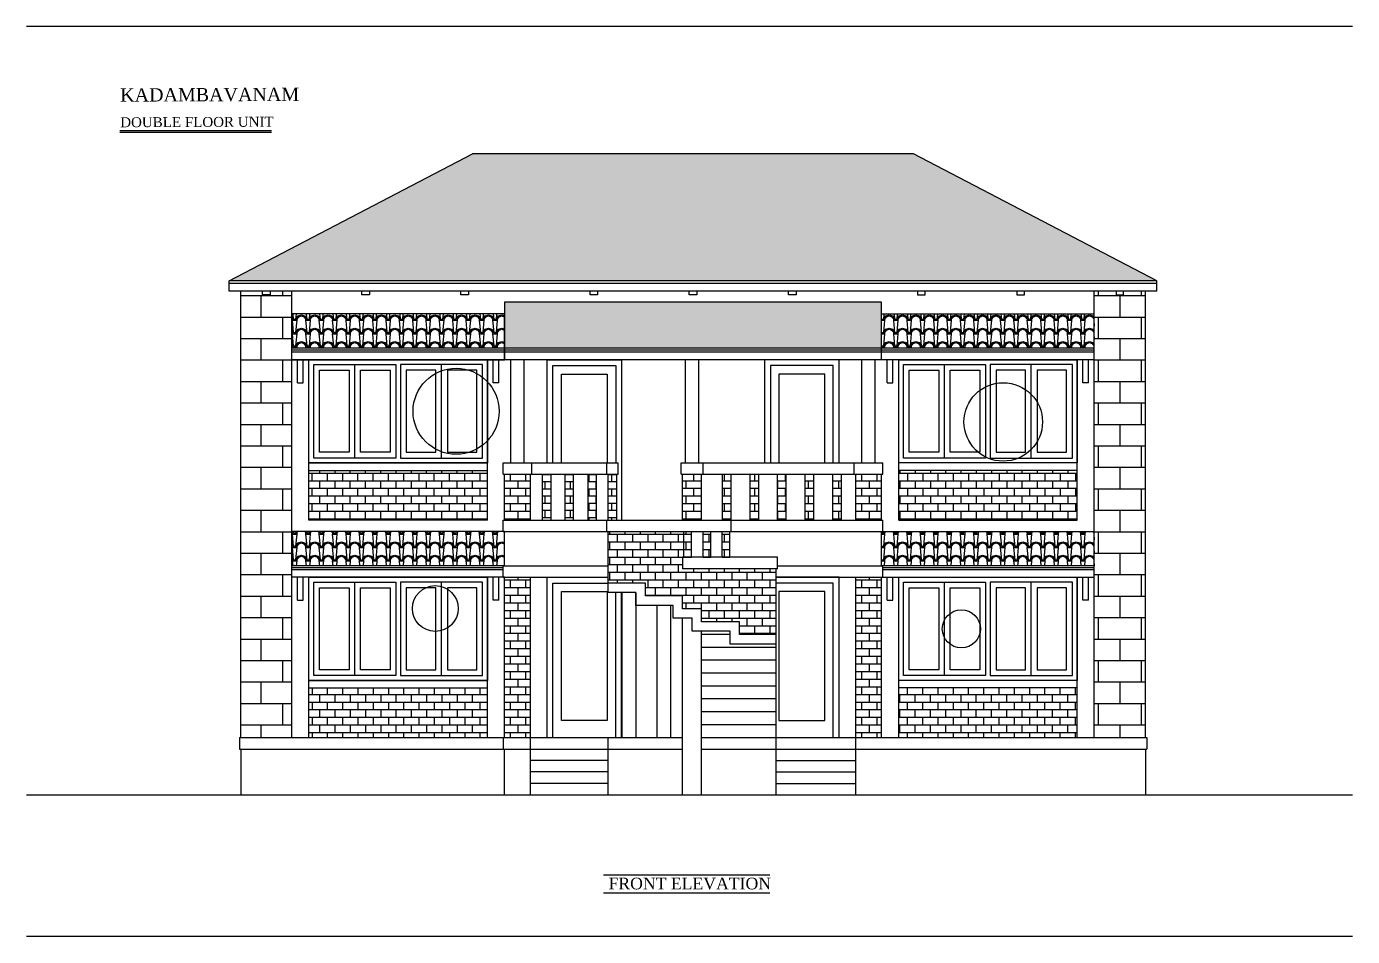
# Model space of a CAD drawing. Extents: x -2842 to -33, y 60 to 555.
# Drawn here: x -2842 to -2147, y 69 to 546 of the extents above; entities that cross this region are included whole.
import ezdxf

# ---------------------------------------------------------------- set-up
doc = ezdxf.new("R2010")
doc.units = 0
doc.header["$LTSCALE"] = 20
doc.header["$MEASUREMENT"] = 0
doc.layers.get('0').update_dxf_attribs({"linetype": 'CONTINUOUS'})
for name, color, linetype in [('border', 230, 'CONTINUOUS'), ('DOOR', 1, 'CONTINUOUS'), ('Stone', 8, 'CONTINUOUS'), ('text', 2, 'CONTINUOUS'), ('TEXTS', 2, 'CONTINUOUS'), ('tile', 22, 'CONTINUOUS'), ('wall', 13, 'CONTINUOUS'), ('WINDOW', 4, 'CONTINUOUS'), ('WOOD', 7, 'CONTINUOUS')]:
    doc.layers.add(name, color=color, linetype=linetype)
doc.layers.add('correct', color=230, linetype='CONTINUOUS', plot=False)
doc.styles.add('STYLE1', font='times_1.ttf')
pattern_1 = [(0, (-839.894, 0), (0, 4), []), (90, (-839.894, 0), (-8, 5e-16), [4, -4]), (90, (-835.894, 0), (-8, 5e-16), [-4, 4])]
pattern_2 = [(0, (-839.894, 0), (0, 11.25), []), (90, (-839.894, 0), (-22.5, 1e-15), [11.25, -11.25]), (90, (-828.644, 0), (-22.5, 1e-15), [-11.25, 11.25])]
pattern_3 = [(274.9697, (-833.45416, 7), (-6.99993915, 84.00000736), [6.464304, -155.143247]), (180, (-832.894, 0.56), (-7, -7), [0.56, -6.44]), (0, (-839.894, 0), (7, 7), [1.96, -5.04]), (90, (-837.934, 0), (-7, 7), [0.7, -6.3]), (270, (-833.454, 0.7), (7, -7), [0.7, -6.3]), (0, (-833.454, 0), (7, 7), [0.56, -6.44]), (0, (-839.894, 0.56), (7, 7), [1.4, -5.6]), (85.0303, (-838.49416, 0.56), (6.99993915, 84.00000736), [6.464304, -155.143247]), (52.6961, (-838.49416, 0.91), (-90.99990123, -119.00007519), [1.848056, -182.95725]), (18.4349, (-837.3742, 2.38), (14.000003, 6.9999888), [1.770874, -20.365065]), (341.5651, (-835.6942, 2.94), (-14.000003, 6.9999888), [1.770874, -20.365065]), (307.3039, (-834.01416, 2.38), (90.99990123, -119.00007519), [1.848056, -182.95725]), (20.2249, (-837.02416, 1.89), (-76.99998085, -28.00005835), [1.417395, -140.321804]), (339.7751, (-835.69416, 2.38), (76.99998085, -28.00005835), [1.417395, -140.321804]), (307.4054, (-834.36416, 1.89), (70.00006967, -90.999947255), [1.498063, -148.308475]), (52.5946, (-837.93416, 0.7), (-70.00006967, -90.999947255), [1.498063, -148.308475])]

# ---------------------------------------------------------------- blocks, each defined once
blk = doc.blocks.new('A$C11477B86')
at = {"layer": 'WINDOW'}
for p, q in [((-24, -49), (-24, 0)), ((21.5, -49), (21.5, 0))]:
    blk.add_line(p, q, dxfattribs=at)
for points in [[(-48, 2.5), (45.5, 2.5), (45.5, -51.5), (-48, -51.5)], [(-2.5, 0), (-2.5, -49), (-45.5, -49), (-45.5, 0)], [(0, 0), (0, -49), (43, -49), (43, 0)], [(-27, -3), (-27, -46), (-42.5, -46), (-42.5, -3)], [(-5.5, -3), (-5.5, -46), (-21, -46), (-21, -3)], [(3, -3), (3, -46), (18.5, -46), (18.5, -3)], [(24.5, -3), (24.5, -46), (40, -46), (40, -3)]]:
    blk.add_lwpolyline(points, close=True, dxfattribs=at)
blk = doc.blocks.new('*U58')
blk.add_blockref('A$C11477B86', (1.25, -2.5))

msp = doc.modelspace()

# ---------------------------------------------------------------- hatches: boundary and pattern name
at = {"layer": 'Stone', "lineweight": -2}
h = msp.add_hatch(dxfattribs=at)
h.set_pattern_fill('BRICK', color=8, scale=45, style=0)
h.set_pattern_definition(pattern_2)
h.paths.add_polyline_path([(-2702.65, 407.363), (-2714.025, 407.363), (-2714.025, 405.395), (-2718.025, 405.395), (-2718.025, 407.363), (-2729.4, 407.363), (-2729.4, 173.363), (-2702.65, 173.363)])
h = msp.add_hatch(dxfattribs=at)
h.set_pattern_fill('BRICK', color=8, scale=45, style=0)
h.set_pattern_definition(pattern_2)
h.paths.add_polyline_path([(-2282.15, 173.363), (-2255.4, 173.363), (-2255.4, 407.363), (-2266.775, 407.363), (-2266.775, 405.395), (-2270.775, 405.395), (-2270.775, 407.363), (-2282.15, 407.363)])
at = {"layer": 'tile', "lineweight": -2}
h = msp.add_hatch(dxfattribs=at)
h.set_pattern_fill('SPANTILE', color=256, scale=7)
h.set_pattern_definition([(274.9697, (6.44, 7), (-6.99993915, 84.00000736), [6.464304, -155.143247]), (180, (7, 0.56), (-7, -7), [0.56, -6.44]), (0, (0, 0), (7, 7), [1.96, -5.04]), (90, (1.96, 0), (-7, 7), [0.7, -6.3]), (270, (6.44, 0.7), (7, -7), [0.7, -6.3]), (0, (6.44, 0), (7, 7), [0.56, -6.44]), (0, (0, 0.56), (7, 7), [1.4, -5.6]), (85.0303, (1.4, 0.56), (6.99993915, 84.00000736), [6.464304, -155.143247]), (52.6961, (1.4, 0.91), (-90.99990123, -119.000075192), [1.848056, -182.95725]), (18.4349, (2.52, 2.38), (14.000003, 6.9999888), [1.770874, -20.365065]), (341.5651, (4.2, 2.94), (-14.000003, 6.9999888), [1.770874, -20.365065]), (307.3039, (5.88, 2.38), (90.99990123, -119.000075192), [1.848056, -182.95725]), (20.2249, (2.87, 1.89), (-76.99998085, -28.00005835), [1.417395, -140.321804]), (339.7751, (4.2, 2.38), (76.99998085, -28.00005835), [1.417395, -140.321804]), (307.4054, (5.53, 1.89), (70.00006967, -90.999947255), [1.498063, -148.308475]), (52.5946, (1.96, 0.7), (-70.00006967, -90.999947255), [1.498063, -148.308475])])
h.paths.add_polyline_path([(-2249.4, 412.672), (-2376.9, 479.363), (-2607.901, 479.363), (-2735.4, 412.672)])
h = msp.add_hatch(dxfattribs=at)
h.set_pattern_fill('SPANTILE', color=256, scale=7, style=0)
h.set_pattern_definition(pattern_3)
h.paths.add_polyline_path([(-2393.65, 377.363), (-2393.65, 401.473), (-2591.15, 401.473), (-2591.15, 377.363)])
h = msp.add_hatch(dxfattribs=at)
h.set_pattern_fill('SPANTILE', color=256, scale=7, style=0)
h.set_pattern_definition(pattern_3)
h.paths.add_polyline_path([(-2591.15, 377.363), (-2591.15, 395.363), (-2702.65, 395.363), (-2702.65, 377.363)])
h = msp.add_hatch(dxfattribs=at)
h.set_pattern_fill('SPANTILE', color=256, scale=7, style=0)
h.set_pattern_definition(pattern_3)
h.paths.add_polyline_path([(-2282.15, 377.363), (-2282.15, 395.363), (-2393.65, 395.363), (-2393.65, 377.363)])
h = msp.add_hatch(dxfattribs=at)
h.set_pattern_fill('BRICK', color=256, scale=16, style=0)
h.paths.add_polyline_path([(-2600.15, 287.363), (-2600.15, 313.363), (-2693.65, 313.363), (-2693.65, 287.363)])
h = msp.add_hatch(dxfattribs=at)
h.set_pattern_fill('BRICK', color=256, scale=16, style=0)
h.set_pattern_definition(pattern_1)
h.paths.add_polyline_path([(-2291.15, 287.363), (-2291.15, 313.363), (-2384.65, 313.363), (-2384.65, 287.363)])
h = msp.add_hatch(dxfattribs=at)
h.set_pattern_fill('BRICK', color=256, scale=16, style=0)
h.paths.add_polyline_path([(-2577.65, 311.363), (-2591.15, 311.363), (-2591.15, 287.363), (-2577.65, 287.363)])
h = msp.add_hatch(dxfattribs=at)
h.set_pattern_fill('BRICK', color=256, scale=15, style=0)
h.set_pattern_definition([(0, (-833.631, 0), (0, 3.75), []), (90, (-833.631, 0), (-7.5, 5e-16), [3.75, -3.75]), (90, (-829.881, 0), (-7.5, 5e-16), [-3.75, 3.75])])
h.paths.add_polyline_path([(-2571.325, 287.363), (-2566.825, 287.363), (-2566.825, 311.363), (-2571.325, 311.363)])
h = msp.add_hatch(dxfattribs=at)
h.set_pattern_fill('BRICK', color=256, scale=15, style=0)
h.set_pattern_definition([(0, (-835.3703, 0), (0, 3.75), []), (90, (-835.37, 0), (-7.5, 5e-16), [3.75, -3.75]), (90, (-831.62, 0), (-7.5, 5e-16), [-3.75, 3.75])])
h.paths.add_polyline_path([(-2559.502, 287.363), (-2555.002, 287.363), (-2555.002, 311.363), (-2559.502, 311.363)])
h = msp.add_hatch(dxfattribs=at)
h.set_pattern_fill('BRICK', color=256, scale=15, style=0)
h.set_pattern_definition([(0, (-836.8494, 0), (0, 3.75), []), (90, (-836.849, 0), (-7.5, 5e-16), [3.75, -3.75]), (90, (-833.099, 0), (-7.5, 5e-16), [-3.75, 3.75])])
h.paths.add_polyline_path([(-2547.418, 287.363), (-2542.918, 287.363), (-2542.918, 311.363), (-2547.418, 311.363)])
h = msp.add_hatch(dxfattribs=at)
h.set_pattern_fill('BRICK', color=256, scale=15, style=0)
h.set_pattern_definition([(0, (-839.894, 0), (0, 3.75), []), (90, (-839.894, 0), (-7.5, 5e-16), [3.75, -3.75]), (90, (-836.144, 0), (-7.5, 5e-16), [-3.75, 3.75])])
h.paths.add_polyline_path([(-2536.9, 287.363), (-2532.4, 287.363), (-2532.4, 311.363), (-2536.9, 311.363)])
h = msp.add_hatch(dxfattribs=at)
h.set_pattern_fill('BRICK', color=256, scale=16, style=0)
h.paths.add_polyline_path([(-2487.9, 311.363), (-2497.9, 311.363), (-2497.9, 287.363), (-2487.9, 287.363)])
h = msp.add_hatch(dxfattribs=at)
h.set_pattern_fill('BRICK', color=256, scale=16, style=0)
h.paths.add_polyline_path([(-2476.944, 287.363), (-2472.444, 287.363), (-2472.444, 311.363), (-2476.944, 311.363)])
h = msp.add_hatch(dxfattribs=at)
h.set_pattern_fill('BRICK', color=256, scale=16, style=0)
h.paths.add_polyline_path([(-2462.506, 287.363), (-2458.006, 287.363), (-2458.006, 311.363), (-2462.506, 311.363)])
h = msp.add_hatch(dxfattribs=at)
h.set_pattern_fill('BRICK', color=256, scale=16, style=0)
h.paths.add_polyline_path([(-2448.069, 287.363), (-2443.569, 287.363), (-2443.569, 311.363), (-2448.069, 311.363)])
h = msp.add_hatch(dxfattribs=at)
h.set_pattern_fill('BRICK', color=256, scale=16, style=0)
h.paths.add_polyline_path([(-2433.631, 287.363), (-2429.131, 287.363), (-2429.131, 311.363), (-2433.631, 311.363)])
h = msp.add_hatch(dxfattribs=at)
h.set_pattern_fill('BRICK', color=256, scale=16, style=0)
h.paths.add_polyline_path([(-2419.194, 287.363), (-2414.694, 287.363), (-2414.694, 311.363), (-2419.194, 311.363)])
h = msp.add_hatch(dxfattribs=at)
h.set_pattern_fill('BRICK', color=256, scale=16, style=0)
h.paths.add_polyline_path([(-2393.65, 311.363), (-2407.15, 311.363), (-2407.15, 287.363), (-2393.65, 287.363)])
h = msp.add_hatch(dxfattribs=at)
h.set_pattern_fill('SPANTILE', color=256, scale=7, style=0)
h.set_pattern_definition(pattern_3)
h.paths.add_polyline_path([(-2591.15, 263.363), (-2591.15, 281.363), (-2591.9, 281.363), (-2702.65, 281.363), (-2702.65, 263.363)])
h = msp.add_hatch(dxfattribs=at)
h.set_pattern_fill('BRICK', color=256, scale=16, style=0)
h.paths.add_polyline_path([(-2536.9, 281.363), (-2536.9, 254.369), (-2517.4, 254.369), (-2517.4, 247.618), (-2497.9, 247.618), (-2497.9, 240.866), (-2487.9, 240.866), (-2487.9, 234.115), (-2468.015, 234.115), (-2468.015, 227.363), (-2448.9, 227.363), (-2448.9, 261.86), (-2497.9, 261.86), (-2497.9, 267.86), (-2497.15, 267.86), (-2497.15, 281.363)])
h = msp.add_hatch(dxfattribs=at)
h.set_pattern_fill('BRICK', color=256, scale=16, style=0)
h.paths.add_polyline_path([(-2497.15, 267.86), (-2493.15, 267.86), (-2493.15, 281.363), (-2497.15, 281.363)])
h = msp.add_hatch(dxfattribs=at)
h.set_pattern_fill('BRICK', color=256, scale=16, style=0)
h.paths.add_polyline_path([(-2487.15, 267.86), (-2483.15, 267.86), (-2483.15, 281.363), (-2487.15, 281.363)])
h = msp.add_hatch(dxfattribs=at)
h.set_pattern_fill('BRICK', color=256, scale=16, style=0)
h.paths.add_polyline_path([(-2477.15, 267.86), (-2473.15, 267.86), (-2473.15, 281.363), (-2477.15, 281.363)])
h = msp.add_hatch(dxfattribs=at)
h.set_pattern_fill('SPANTILE', color=256, scale=7, style=0)
h.set_pattern_definition(pattern_3)
h.paths.add_polyline_path([(-2282.15, 263.363), (-2282.15, 281.363), (-2393.65, 281.363), (-2393.65, 263.363)])
h = msp.add_hatch(dxfattribs=at)
h.set_pattern_fill('BRICK', color=256, scale=16, style=0)
h.paths.add_polyline_path([(-2577.65, 257.363), (-2591.15, 257.363), (-2591.15, 173.363), (-2577.65, 173.363)])
h = msp.add_hatch(dxfattribs=at)
h.set_pattern_fill('BRICK', color=256, scale=16, style=0)
h.paths.add_polyline_path([(-2407.15, 173.363), (-2393.65, 173.363), (-2393.65, 257.363), (-2407.15, 257.363)])
h = msp.add_hatch(dxfattribs=at)
h.set_pattern_fill('BRICK', color=256, scale=16, style=0)
h.set_pattern_definition(pattern_1)
h.paths.add_polyline_path([(-2693.65, 199.363), (-2693.65, 173.363), (-2600.15, 173.363), (-2600.15, 199.363)])
h = msp.add_hatch(dxfattribs=at)
h.set_pattern_fill('BRICK', color=256, scale=16, style=0)
h.paths.add_polyline_path([(-2291.15, 173.363), (-2291.15, 199.363), (-2384.65, 199.363), (-2384.65, 173.363)])

# ---------------------------------------------------------------- linework, layer by layer
at = {"lineweight": -2}
for p, q in [((-2529.647, 249.369), (-2529.647, 173.363)), ((-2522.447, 249.369), (-2522.447, 173.363)), ((-2511.354, 242.618), (-2511.354, 173.363)), ((-2504.154, 242.618), (-2504.154, 173.363)), ((-2473.015, 227.363), (-2487.9, 227.363)), ((-2448.9, 220.613), (-2487.9, 220.613)), ((-2448.9, 213.863), (-2487.9, 213.863)), ((-2448.9, 207.113), (-2487.9, 207.113)), ((-2448.9, 200.363), (-2487.9, 200.363)), ((-2448.9, 193.613), (-2487.9, 193.613)), ((-2448.9, 186.863), (-2487.9, 186.863)), ((-2448.9, 180.113), (-2487.9, 180.113)), ((-2577.65, 143.363), (-2577.65, 173.363)), ((-2577.65, 167.363), (-2536.9, 167.363)), ((-2536.9, 167.363), (-2536.9, 173.363)), ((-2536.9, 143.363), (-2536.9, 167.363)), ((-2448.9, 143.363), (-2448.9, 173.363)), ((-2448.9, 167.363), (-2407.15, 167.363)), ((-2407.15, 143.363), (-2407.15, 173.363)), ((-2536.9, 161.363), (-2577.65, 161.363)), ((-2448.9, 161.363), (-2407.15, 161.363)), ((-2536.9, 155.363), (-2577.65, 155.363)), ((-2448.9, 155.363), (-2407.15, 155.363)), ((-2536.9, 149.363), (-2577.65, 149.363)), ((-2448.9, 149.363), (-2407.15, 149.363))]:
    msp.add_line(p, q, dxfattribs=at)
for points in [[(-2714.025, 407.363), (-2714.025, 405.395), (-2718.025, 405.395), (-2718.025, 407.363)], [(-2662.025, 407.363), (-2662.025, 405.395), (-2666.025, 405.395), (-2666.025, 407.363)], [(-2610.025, 407.363), (-2610.025, 405.395), (-2614.025, 405.395), (-2614.025, 407.363)], [(-2542.4, 407.363), (-2542.4, 405.395), (-2546.4, 405.395), (-2546.4, 407.363)], [(-2490.4, 407.363), (-2490.4, 405.395), (-2494.4, 405.395), (-2494.4, 407.363)], [(-2438.4, 407.363), (-2438.4, 405.395), (-2442.4, 405.395), (-2442.4, 407.363)], [(-2374.775, 407.363), (-2374.775, 405.395), (-2370.775, 405.395), (-2370.775, 407.363)], [(-2322.775, 407.363), (-2322.775, 405.395), (-2318.775, 405.395), (-2318.775, 407.363)], [(-2270.775, 407.363), (-2270.775, 405.395), (-2266.775, 405.395), (-2266.775, 407.363)]]:
    msp.add_lwpolyline(points, dxfattribs=at)
at = {"layer": 'border', "lineweight": -2}
for p, q in [((-2146.866, 546.009), (-2841.666, 546.009)), ((-2146.866, 69.134), (-2841.666, 69.134))]:
    msp.add_line(p, q, dxfattribs=at)
at = {"layer": 'correct', "lineweight": -2}
for centre, radius in [((-2616.567, 344.363), 22.549), ((-2329.871, 338.794), 20.564), ((-2627.484, 241.009), 11.983), ((-2351.817, 230.363), 9.988)]:
    msp.add_circle(centre, radius, dxfattribs=at)
at = {"layer": 'DOOR'}
for p, q in [((-2568.902, 173.363), (-2568.902, 257.363)), ((-2568.902, 257.363), (-2536.9, 257.363)), ((-2565.902, 173.363), (-2565.902, 254.363)), ((-2565.902, 254.363), (-2536.9, 254.363)), ((-2532.902, 173.363), (-2532.902, 249.369)), ((-2529.902, 173.363), (-2529.902, 249.369))]:
    msp.add_line(p, q, dxfattribs=at)
for points in [[(-2568.902, 317.363), (-2568.902, 371.363), (-2529.902, 371.363), (-2529.902, 287.363)], [(-2565.902, 317.363), (-2565.902, 368.363), (-2532.902, 368.363), (-2532.902, 317.363)], [(-2415.899, 317.363), (-2415.899, 371.363), (-2454.899, 371.363), (-2454.899, 317.363)], [(-2418.899, 317.363), (-2418.899, 368.363), (-2451.899, 368.363), (-2451.899, 317.363)], [(-2561.402, 317.363), (-2561.402, 363.863), (-2537.402, 363.863), (-2537.402, 317.363)], [(-2423.399, 317.363), (-2423.399, 363.863), (-2447.399, 363.863), (-2447.399, 317.363)], [(-2415.899, 173.363), (-2415.899, 257.363), (-2448.9, 257.363)], [(-2418.899, 173.363), (-2418.899, 254.363), (-2448.9, 254.363)]]:
    msp.add_lwpolyline(points, dxfattribs=at)
for points in [[(-2561.402, 182.363), (-2561.402, 249.863), (-2537.402, 249.863), (-2537.402, 182.363), (-2561.402, 182.363)], [(-2423.399, 182.363), (-2423.399, 249.863), (-2447.399, 249.863), (-2447.399, 182.363), (-2423.399, 182.363)]]:
    msp.add_lwpolyline(points, close=True, dxfattribs=at)
at = {"layer": 'text'}
for p, q in [((-2452.188, 101.236), (-2539.406, 101.236)), ((-2452.188, 91.887), (-2539.406, 91.887))]:
    msp.add_line(p, q, dxfattribs=at)
at = {"layer": 'TEXTS', "color": 7}
for p, q in [((-2713.26, 491.426), (-2792.81, 491.426)), ((-2713.26, 490.434), (-2792.81, 490.434))]:
    msp.add_line(p, q, dxfattribs=at)
at = {"layer": 'tile'}
for p, q in [((-2249.4, 412.672), (-2735.4, 412.672)), ((-2249.4, 411.363), (-2735.4, 411.363))]:
    msp.add_line(p, q, dxfattribs=at)
at = {"layer": 'tile', "lineweight": -2}
for p, q in [((-2591.15, 377.363), (-2702.65, 377.363)), ((-2591.15, 376.363), (-2702.65, 376.363)), ((-2393.65, 377.363), (-2591.15, 377.363)), ((-2393.65, 376.363), (-2591.15, 376.363)), ((-2282.15, 377.363), (-2393.65, 377.363)), ((-2282.15, 376.363), (-2393.65, 376.363)), ((-2591.15, 263.363), (-2702.65, 263.363)), ((-2591.9, 262.363), (-2702.65, 262.363)), ((-2282.15, 263.363), (-2393.65, 263.363)), ((-2282.15, 262.363), (-2392.9, 262.363))]:
    msp.add_line(p, q, dxfattribs=at)
at = {"layer": 'wall', "lineweight": -2}
for p, q in [((-2735.4, 412.672), (-2607.901, 479.363)), ((-2376.9, 479.363), (-2607.901, 479.363)), ((-2249.4, 412.672), (-2376.9, 479.363)), ((-2735.4, 407.363), (-2735.4, 412.672)), ((-2249.4, 407.363), (-2249.4, 412.672)), ((-2249.4, 407.363), (-2735.4, 407.363)), ((-2729.4, 173.363), (-2729.4, 407.363)), ((-2702.65, 173.363), (-2702.65, 407.363)), ((-2282.15, 173.363), (-2282.15, 407.363)), ((-2255.4, 173.363), (-2255.4, 407.363)), ((-2393.65, 401.473), (-2591.15, 401.473)), ((-2591.15, 401.473), (-2591.15, 371.363)), ((-2393.65, 371.363), (-2393.65, 401.473)), ((-2591.15, 395.363), (-2702.65, 395.363)), ((-2591.15, 371.363), (-2591.15, 395.363)), ((-2393.65, 371.363), (-2393.65, 395.363)), ((-2393.65, 395.363), (-2282.15, 395.363)), ((-2702.65, 371.363), (-2591.15, 371.363)), ((-2693.65, 287.363), (-2693.65, 371.363)), ((-2600.15, 287.363), (-2600.15, 371.363)), ((-2282.15, 371.363), (-2393.65, 371.363)), ((-2384.65, 287.363), (-2384.65, 371.363)), ((-2291.15, 287.363), (-2291.15, 371.363)), ((-2693.65, 317.363), (-2600.15, 317.363)), ((-2693.65, 313.363), (-2600.15, 313.363)), ((-2591.9, 317.363), (-2531.65, 317.363)), ((-2591.9, 311.363), (-2591.9, 317.363)), ((-2576.9, 311.363), (-2576.9, 317.363)), ((-2537.65, 311.363), (-2537.65, 317.363)), ((-2531.65, 311.363), (-2531.65, 317.363)), ((-2498.65, 311.363), (-2498.65, 317.363)), ((-2498.65, 317.363), (-2392.9, 317.363)), ((-2487.15, 311.363), (-2487.15, 317.363)), ((-2407.9, 311.363), (-2407.9, 317.363)), ((-2392.9, 311.363), (-2392.9, 317.363)), ((-2291.15, 317.363), (-2384.65, 317.363)), ((-2291.15, 313.363), (-2384.65, 313.363)), ((-2591.9, 311.363), (-2531.65, 311.363)), ((-2591.15, 287.363), (-2591.15, 311.363)), ((-2577.65, 287.363), (-2577.65, 311.363)), ((-2571.325, 287.363), (-2571.325, 311.363)), ((-2566.825, 287.363), (-2566.825, 311.363)), ((-2559.502, 287.363), (-2559.502, 311.363)), ((-2555.002, 287.363), (-2555.002, 311.363)), ((-2547.418, 287.363), (-2547.418, 311.363)), ((-2542.918, 287.363), (-2542.918, 311.363)), ((-2536.9, 287.363), (-2536.9, 311.363)), ((-2532.4, 287.363), (-2532.4, 311.363)), ((-2498.65, 311.363), (-2392.9, 311.363)), ((-2497.9, 287.363), (-2497.9, 311.363)), ((-2487.9, 287.363), (-2487.9, 311.363)), ((-2476.944, 287.363), (-2476.944, 311.363)), ((-2472.444, 287.363), (-2472.444, 311.363)), ((-2462.506, 287.363), (-2462.506, 311.363)), ((-2458.006, 287.363), (-2458.006, 311.363)), ((-2448.069, 287.363), (-2448.069, 311.363)), ((-2443.569, 287.363), (-2443.569, 311.363)), ((-2433.631, 287.363), (-2433.631, 311.363)), ((-2429.131, 287.363), (-2429.131, 311.363)), ((-2419.194, 287.363), (-2419.194, 311.363)), ((-2414.694, 287.363), (-2414.694, 311.363)), ((-2407.15, 287.363), (-2407.15, 311.363)), ((-2393.65, 287.363), (-2393.65, 311.363)), ((-2600.15, 287.363), (-2693.65, 287.363)), ((-2591.9, 281.363), (-2591.9, 287.363)), ((-2591.9, 287.363), (-2472.4, 287.363)), ((-2537.65, 281.363), (-2537.65, 287.363)), ((-2472.4, 287.363), (-2392.9, 287.363)), ((-2472.4, 281.363), (-2472.4, 287.363)), ((-2392.9, 281.363), (-2392.9, 287.363)), ((-2384.65, 287.363), (-2291.15, 287.363)), ((-2591.15, 281.363), (-2702.65, 281.363)), ((-2591.9, 281.363), (-2472.4, 281.363)), ((-2591.15, 263.363), (-2591.15, 281.363)), ((-2591.15, 263.363), (-2591.15, 281.363)), ((-2536.9, 249.369), (-2536.9, 281.363)), ((-2497.15, 267.86), (-2497.15, 281.363)), ((-2493.15, 267.86), (-2493.15, 281.363)), ((-2487.15, 267.86), (-2487.15, 281.363)), ((-2483.15, 267.86), (-2483.15, 281.363)), ((-2477.15, 267.86), (-2477.15, 281.363)), ((-2473.15, 267.86), (-2473.15, 281.363)), ((-2472.4, 281.363), (-2392.9, 281.363)), ((-2393.65, 263.363), (-2393.65, 281.363)), ((-2393.65, 281.363), (-2282.15, 281.363)), ((-2393.65, 263.363), (-2393.65, 281.363)), ((-2448.15, 267.86), (-2497.9, 267.86)), ((-2497.9, 267.86), (-2497.9, 261.86)), ((-2448.15, 261.86), (-2448.15, 267.86)), ((-2693.65, 173.363), (-2693.65, 257.363)), ((-2600.15, 173.363), (-2600.15, 257.363)), ((-2591.9, 257.363), (-2591.9, 263.363)), ((-2591.9, 263.363), (-2536.9, 263.363)), ((-2591.9, 257.363), (-2536.9, 257.363)), ((-2591.15, 173.363), (-2591.15, 257.363)), ((-2577.65, 173.363), (-2577.65, 257.363)), ((-2448.15, 261.86), (-2497.9, 261.86)), ((-2448.9, 173.363), (-2448.9, 261.86)), ((-2448.9, 257.363), (-2392.9, 257.363)), ((-2448.15, 263.363), (-2392.9, 263.363)), ((-2407.15, 173.363), (-2407.15, 257.363)), ((-2393.65, 173.363), (-2393.65, 257.363)), ((-2392.9, 257.363), (-2392.9, 263.363)), ((-2384.65, 173.363), (-2384.65, 257.363)), ((-2291.15, 173.363), (-2291.15, 257.363)), ((-2517.4, 254.369), (-2536.9, 254.369)), ((-2517.4, 247.618), (-2517.4, 254.369)), ((-2517.4, 247.618), (-2517.4, 254.369)), ((-2522.4, 249.369), (-2536.9, 249.369)), ((-2522.4, 242.618), (-2522.4, 249.369)), ((-2497.9, 247.618), (-2517.4, 247.618)), ((-2497.9, 240.866), (-2497.9, 247.618)), ((-2502.9, 242.618), (-2522.4, 242.618)), ((-2502.9, 235.866), (-2502.9, 242.618)), ((-2487.9, 240.866), (-2497.9, 240.866)), ((-2487.9, 234.115), (-2487.9, 240.866)), ((-2492.9, 235.866), (-2502.9, 235.866)), ((-2497.9, 143.363), (-2497.9, 235.866)), ((-2492.9, 229.115), (-2492.9, 235.866)), ((-2468.015, 234.115), (-2487.9, 234.115)), ((-2468.015, 227.363), (-2468.015, 234.115)), ((-2473.015, 229.115), (-2492.9, 229.115)), ((-2487.9, 143.363), (-2487.9, 229.115)), ((-2473.015, 222.363), (-2473.015, 229.115)), ((-2448.9, 222.363), (-2473.015, 222.363)), ((-2448.9, 227.363), (-2468.015, 227.363)), ((-2448.9, 222.363), (-2448.9, 227.363)), ((-2693.65, 203.363), (-2600.15, 203.363)), ((-2291.15, 203.363), (-2384.65, 203.363)), ((-2693.65, 199.363), (-2600.15, 199.363)), ((-2291.15, 199.363), (-2384.65, 199.363)), ((-2730.15, 173.363), (-2497.9, 173.363)), ((-2730.15, 173.363), (-2730.15, 167.363)), ((-2730.15, 167.363), (-2577.65, 167.363)), ((-2729.4, 167.363), (-2729.4, 143.363)), ((-2591.9, 173.363), (-2591.9, 167.363)), ((-2591.15, 143.363), (-2591.15, 167.363)), ((-2536.9, 167.363), (-2497.9, 167.363)), ((-2487.9, 173.363), (-2254.65, 173.363)), ((-2487.9, 167.363), (-2448.9, 167.363)), ((-2407.15, 167.363), (-2254.65, 167.363)), ((-2255.4, 167.363), (-2255.4, 143.363)), ((-2254.65, 173.363), (-2254.65, 167.363)), ((-2841.666, 143.363), (-2146.866, 143.363))]:
    msp.add_line(p, q, dxfattribs=at)
at = {"layer": 'wall', "color": 0, "lineweight": -2}
for p, q in [((-2587.9, 317.363), (-2587.9, 371.363)), ((-2580.9, 317.363), (-2580.9, 371.363)), ((-2496.4, 317.363), (-2496.4, 371.363)), ((-2489.4, 317.363), (-2489.4, 371.363)), ((-2403.9, 317.363), (-2403.9, 371.363)), ((-2396.9, 317.363), (-2396.9, 371.363))]:
    msp.add_line(p, q, dxfattribs=at)
at = {"layer": 'WOOD'}
for p, q in [((-2591.15, 375.363), (-2702.65, 375.363)), ((-2393.65, 375.363), (-2591.15, 375.363)), ((-2282.15, 375.363), (-2393.65, 375.363)), ((-2591.15, 371.363), (-2702.65, 371.363)), ((-2699.65, 359.363), (-2699.65, 371.363)), ((-2696.65, 359.363), (-2696.65, 371.363)), ((-2597.15, 359.363), (-2597.15, 371.363)), ((-2594.15, 359.363), (-2594.15, 371.363)), ((-2393.65, 371.363), (-2591.15, 371.363)), ((-2282.15, 371.363), (-2393.65, 371.363)), ((-2390.65, 359.363), (-2390.65, 371.363)), ((-2387.65, 359.363), (-2387.65, 371.363)), ((-2288.15, 359.363), (-2288.15, 371.363)), ((-2285.15, 359.363), (-2285.15, 371.363)), ((-2699.65, 359.363), (-2696.65, 359.363)), ((-2594.15, 359.363), (-2597.15, 359.363)), ((-2390.65, 359.363), (-2387.65, 359.363)), ((-2285.15, 359.363), (-2288.15, 359.363)), ((-2591.9, 261.363), (-2702.65, 261.363)), ((-2591.15, 257.363), (-2702.65, 257.363)), ((-2699.65, 245.363), (-2699.65, 257.363)), ((-2696.65, 245.363), (-2696.65, 257.363)), ((-2597.15, 245.363), (-2597.15, 257.363)), ((-2594.15, 245.363), (-2594.15, 257.363)), ((-2393.65, 257.363), (-2282.15, 257.363)), ((-2282.15, 261.363), (-2392.9, 261.363)), ((-2390.65, 245.363), (-2390.65, 257.363)), ((-2387.65, 245.363), (-2387.65, 257.363)), ((-2288.15, 245.363), (-2288.15, 257.363)), ((-2285.15, 245.363), (-2285.15, 257.363)), ((-2699.65, 245.363), (-2696.65, 245.363)), ((-2594.15, 245.363), (-2597.15, 245.363)), ((-2390.65, 245.363), (-2387.65, 245.363)), ((-2285.15, 245.363), (-2288.15, 245.363))]:
    msp.add_line(p, q, dxfattribs=at)

# ---------------------------------------------------------------- block references
for p in [(-2646.9, 371.363), (-2337.9, 371.363), (-2646.9, 257.363), (-2337.9, 257.363)]:
    msp.add_blockref('*U58', p)

# ---------------------------------------------------------------- texts
at = {"layer": 'text', "style": 'STYLE1'}
msp.add_text('FRONT ELEVATION', height=6.13355, rotation=359.988258, dxfattribs=at).set_placement((-2536.706, 93.836))
at = {"layer": 'TEXTS', "style": 'STYLE1'}
msp.add_text('KADAMBAVANAM', height=6.94286, rotation=0.208415, dxfattribs=at).set_placement((-2792.592, 506.654))
at = {"layer": 'TEXTS', "color": 7, "style": 'STYLE1'}
msp.add_text('DOUBLE FLOOR UNIT', height=5.20714, rotation=0.208415, dxfattribs=at).set_placement((-2792.566, 493.233))

doc.saveas('drawing.dxf')
